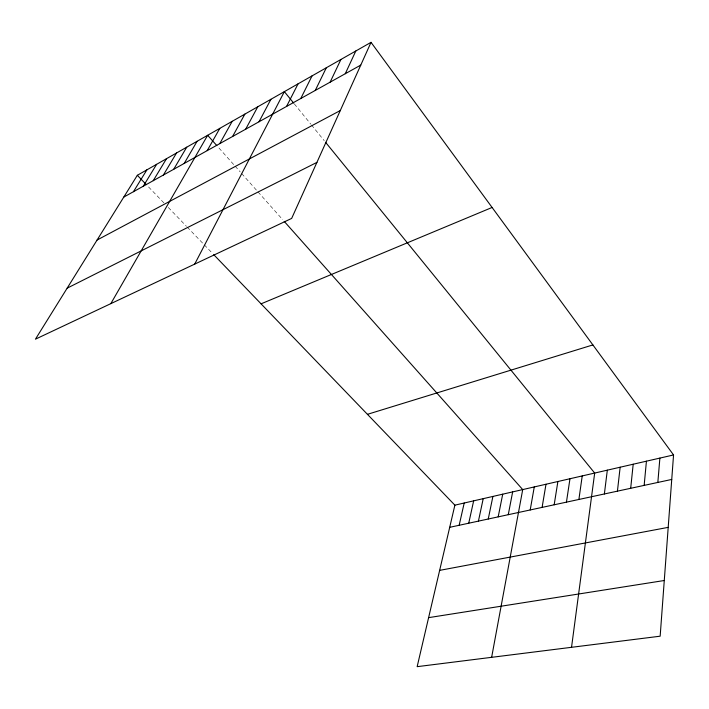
<?xml version="1.0" encoding="UTF-8"?>
<svg xmlns="http://www.w3.org/2000/svg" width="709" height="709" viewBox="0 0 709 709"><rect width="100%" height="100%" fill="white"/><g stroke="black" fill="none" stroke-linecap="round" stroke-linejoin="round"><path stroke-width="0.53" stroke-dasharray="3.54 2.66" d="M148.562 186.954L163.965 202.951M168.308 207.462L186.449 226.313M187.203 227.093L203.545 244.073M204.272 244.827L212.301 253.166M218.939 147.977L234.395 165.357M235.122 166.172L240.218 171.897M241.654 173.519L257.296 191.102M257.996 191.9L282.794 219.781M294.306 103.868L310.772 124.11M311.455 124.952L324.243 140.674"/><path stroke-width="1.06" d="M371.029 42.336L291.656 218.416L35.45 339.168L137.333 175.291L371.029 42.336L673.55 454.956L660.159 636.195L417.158 666.664L454.877 505.162L213.737 254.655M657.837 482.448L659.884 458.094M644.153 485.399L646.431 461.187M630.682 488.297L633.19 464.227M617.424 491.16L620.153 467.213M604.378 493.969L607.321 470.164M571.534 647.308L594.683 473.063L325.582 142.314M578.89 499.464L582.231 475.925M566.438 502.149L569.974 478.735M554.172 504.799L557.894 481.508M542.093 507.396L545.992 484.247M530.199 509.966L534.276 486.932M491.638 657.332L522.719 489.591L284.229 221.394M508.264 514.69L512.651 491.895M498.188 516.87L502.716 494.182M488.244 519.015L492.906 496.433M478.424 521.124L483.219 498.657M468.729 523.215L473.656 500.855M459.157 525.28L464.209 503.018M345.274 73.727L355.812 50.995M330.119 82.173L340.914 59.467M315.283 90.433L326.326 67.763M300.767 98.516L312.049 75.89M286.56 106.43L298.064 83.848M194.7 264.111L284.353 91.647L293.641 103.053M259.015 121.771L270.927 99.287M245.668 129.198L257.775 106.767M232.587 136.482L244.871 114.114M219.763 143.626L232.224 121.301M207.205 150.627L219.817 128.364M110.817 303.647L207.657 135.286L216.821 145.593M184.207 163.433L197.102 141.286M173.705 169.283L186.724 147.188M163.389 175.026L176.523 152.993M153.241 180.68L166.482 158.71M143.262 186.237L156.609 164.32M133.443 191.705L146.896 169.85M123.791 197.084L360.766 65.095M97.089 240.032L340.285 110.542M67.16 288.164L316.914 162.388M261.072 303.833L492.09 207.462M367.439 414.331L592.884 344.928M454.877 505.162L673.55 454.956M449.701 527.319L671.742 479.444M439.651 570.373L668.197 527.363M428.608 617.645L664.271 580.511M137.333 175.291L146.32 184.624"/></g></svg>
